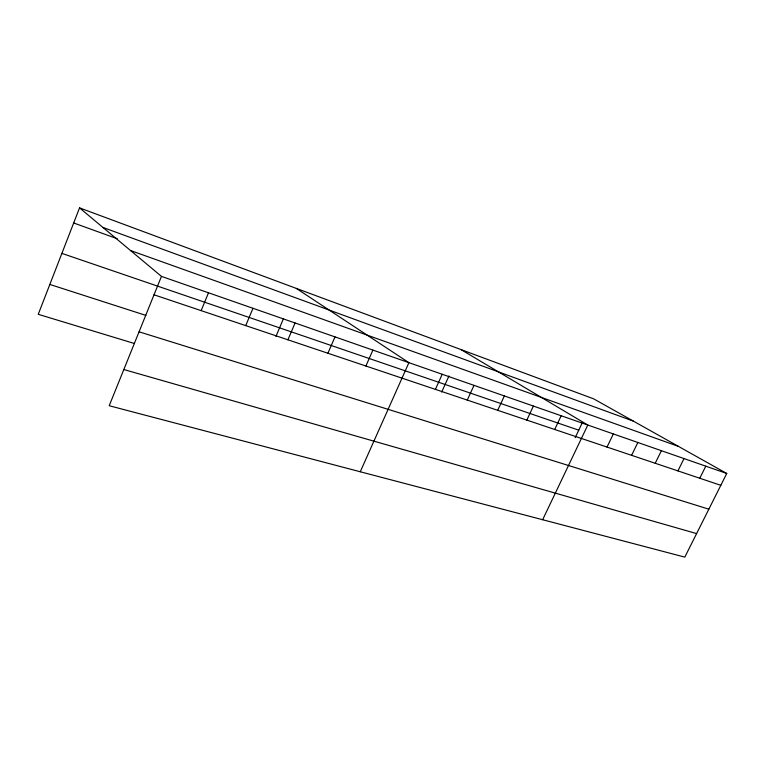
<?xml version="1.0" encoding="UTF-8"?>
<svg xmlns="http://www.w3.org/2000/svg" width="765" height="765" viewBox="0 0 765 765"><rect width="100%" height="100%" fill="white"/><g stroke="black" fill="none" stroke-linecap="round" stroke-linejoin="round"><path stroke-width="1.15" d="M79.541 207.879L161.453 276.385L109.204 405.727L684.809 557.121L726.75 473.478L593.669 398.852L79.541 207.879L38.25 314.31L134.535 343.542M201.157 310.638L208.501 292.794M245.718 325.613L252.976 308.295M275.907 336.466L283.299 319.053M287.908 339.794L295.08 322.973M327.908 353.239L334.993 336.896M365.899 366.014L372.89 350.102M360.267 471.756L408.912 362.667L296.313 288.405M435.4 389.375L442.218 374.276M441.673 392.062L448.959 375.978M467.272 400.085L474.004 385.359M497.709 410.317L504.365 395.945M526.827 420.109L533.396 406.062M554.702 429.471L561.185 415.749M575.184 437.676L582.241 422.844M542.643 519.731L587.807 425.034L460.922 349.548M607.018 447.066L613.339 433.937M631.603 455.328L637.847 442.486M655.223 463.265L661.39 450.69M677.933 470.896L684.015 458.579M699.784 478.24L705.789 466.172M123.825 369.524L696.599 533.597M139.067 331.809L708.849 509.184M49.84 284.446L145.905 315.4M154.014 294.793L720.812 485.316M61.889 253.387L578.761 430.179M161.453 276.385L726.75 473.478M130.519 250.518L678.536 446.444M73.689 222.978L117.322 238.757M102.94 227.454L633.487 421.18"/></g></svg>
